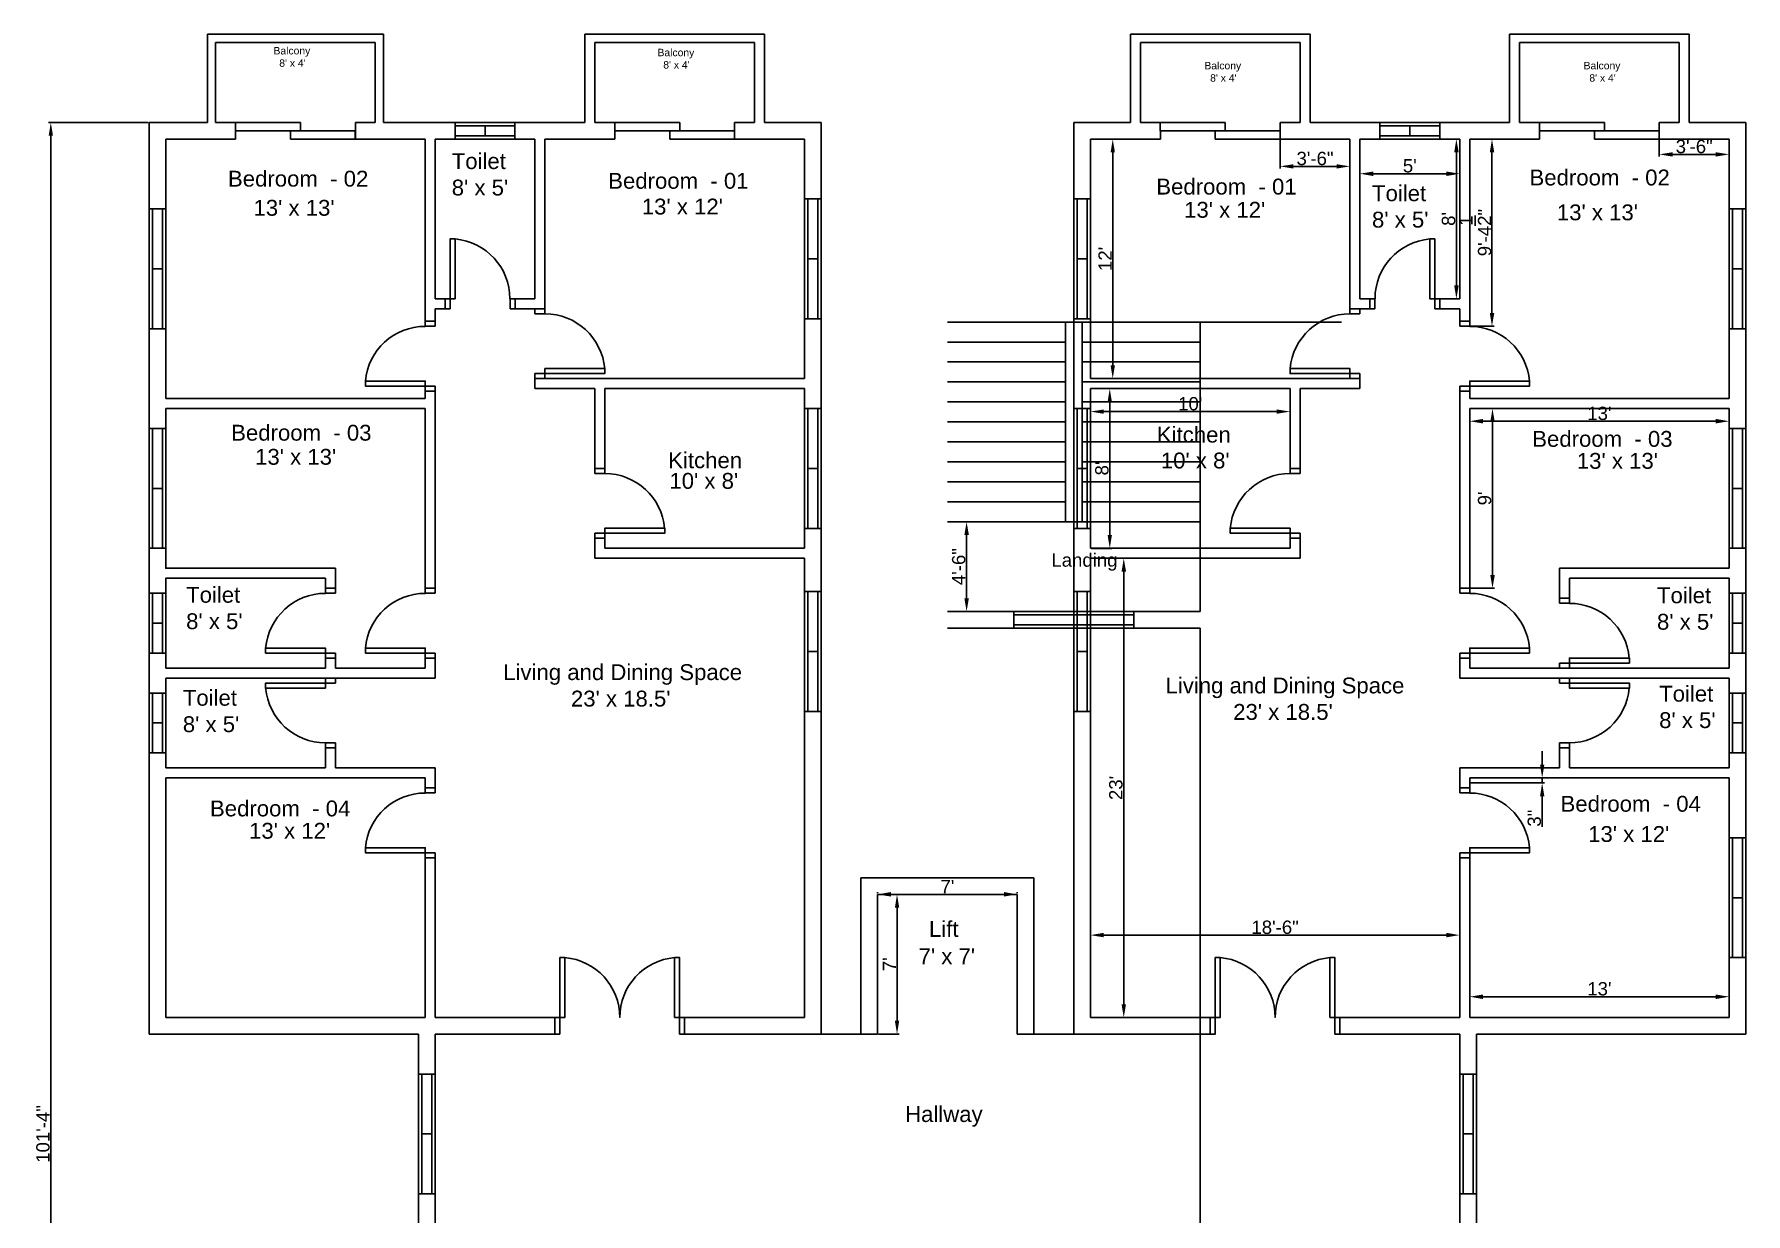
# Model space of a CAD drawing. Header units: inches. Extents: x 61297 to 163996, y 9483 to 32239.
# Drawn here: x 72925 to 73954, y 11705 to 12414 of the extents above; entities that cross this region are included whole.
import ezdxf

# ---------------------------------------------------------------- set-up
doc = ezdxf.new("R2010")
doc.units = ezdxf.units.IN
for name, color, linetype in [('door', 80, 'Continuous'), ('Doors', 230, 'Continuous'), ('Toiler Window', 30, 'Continuous'), ('Windows', 30, 'Continuous')]:
    doc.layers.add(name, color=color, linetype=linetype)
doc.styles.get("Standard").update_dxf_attribs({"font": 'arial.ttf'})
doc.dimstyles.new('ISO-25', dxfattribs={"dimtxt": 8, "dimasz": 8, "dimexe": 1.25, "dimexo": 0.625, "dimtad": 1, "dimlunit": 4, "dimtxsty": 'Standard', "dimcen": 2.5, "dimadec": 0, "dimazin": 0, "dimtfac": 1, "dimtmove": 0, "dimatfit": 3, "dimfxl": 1, "dimarcsym": 0})

# ---------------------------------------------------------------- blocks, each defined once
blk = doc.blocks.new('Door_Sing')
at = {"layer": 'Doors'}
for points in [[(-3, 6), (-3, 42), (-6, 42), (-6, 6), (-3, 6)], [(-39, 0), (-39, 6), (-42, 6), (-42, 0), (-39, 0)]]:
    blk.add_lwpolyline(points, dxfattribs=at)
blk.add_lwpolyline([(-3, 0), (0, 0), (0, 6), (-3, 6)], close=True, dxfattribs=at)
blk.add_arc((-2.8, 6), 36.1, 95.0198, 180, dxfattribs=at)
blk = doc.blocks.new('Window_Large')
at = {"layer": 'Windows'}
for p, q in [((72, 10), (0, 10)), ((0, 10), (0, 0)), ((72, 8), (0, 8)), ((0, 2), (72, 2)), ((0, 0), (72, 0)), ((36, 8), (36, 2)), ((72, 0), (72, 10))]:
    blk.add_line(p, q, dxfattribs=at)
blk = doc.blocks.new('*D284')
at = {"color": 0, "lineweight": -2, "transparency": 16777216}
for p, q in [((73560.6, 12351), (73574.7, 12351)), ((73573.4, 12343), (73573.4, 12215)), ((73560.6, 12207), (73574.7, 12207))]:
    blk.add_line(p, q, dxfattribs=at)
at = {"color": 0, "transparency": 16777216}
for points in [[(73572.1, 12343), (73574.7, 12343), (73573.4, 12351)], [(73572.1, 12215), (73574.7, 12215), (73573.4, 12207)]]:
    blk.add_solid(points, dxfattribs=at)
at = {"color": 0, "transparency": 16777216, "insert": (73568.8, 12279), "char_height": 8, "attachment_point": 5, "rotation": 90}
blk.add_mtext("12'", dxfattribs=at)
blk = doc.blocks.new('*D285')
at = {"color": 0, "lineweight": -2, "transparency": 16777216}
for p, q in [((73674, 12350.4), (73674, 12333.3)), ((73716, 12350.4), (73716, 12333.3)), ((73708, 12334.6), (73682, 12334.6))]:
    blk.add_line(p, q, dxfattribs=at)
at = {"color": 0, "transparency": 16777216}
for points in [[(73682, 12335.9), (73682, 12333.3), (73674, 12334.6)], [(73708, 12335.9), (73708, 12333.3), (73716, 12334.6)]]:
    blk.add_solid(points, dxfattribs=at)
at = {"color": 0, "transparency": 16777216, "insert": (73695, 12339.3), "char_height": 8, "attachment_point": 5}
blk.add_mtext('3\'-6"', dxfattribs=at)
blk = doc.blocks.new('*D286')
at = {"color": 0, "lineweight": -2, "transparency": 16777216}
for p, q in [((73902, 12350.4), (73902, 12340.6)), ((73944, 12350.4), (73944, 12340.6)), ((73936, 12341.8), (73910, 12341.8))]:
    blk.add_line(p, q, dxfattribs=at)
at = {"color": 0, "transparency": 16777216}
for points in [[(73910, 12343.1), (73910, 12340.5), (73902, 12341.8)], [(73936, 12343.1), (73936, 12340.5), (73944, 12341.8)]]:
    blk.add_solid(points, dxfattribs=at)
at = {"color": 0, "transparency": 16777216, "insert": (73923, 12346.5), "char_height": 8, "attachment_point": 5}
blk.add_mtext('3\'-6"', dxfattribs=at)
blk = doc.blocks.new('*D287')
at = {"color": 0, "lineweight": -2, "transparency": 16777216}
for p, q in [((73788.6, 12351), (73802.7, 12351)), ((73801.4, 12343), (73801.4, 12246.5)), ((73788.6, 12238.5), (73802.7, 12238.5))]:
    blk.add_line(p, q, dxfattribs=at)
at = {"color": 0, "transparency": 16777216}
for points in [[(73800.1, 12343), (73802.8, 12343), (73801.4, 12351)], [(73800.1, 12246.5), (73802.8, 12246.5), (73801.4, 12238.5)]]:
    blk.add_solid(points, dxfattribs=at)
at = {"color": 0, "transparency": 16777216, "insert": (73791.4, 12294.8), "char_height": 8, "attachment_point": 5, "rotation": 90}
blk.add_mtext('9\'-4{\\H1x;\\S1/2;}"', dxfattribs=at)
blk = doc.blocks.new('*D288')
at = {"color": 0, "lineweight": -2, "transparency": 16777216}
for p, q in [((73560.6, 12201), (73572.8, 12201)), ((73571.6, 12193), (73571.6, 12113)), ((73560.6, 12105), (73572.8, 12105))]:
    blk.add_line(p, q, dxfattribs=at)
at = {"color": 0, "transparency": 16777216}
for points in [[(73570.3, 12193), (73572.9, 12193), (73571.6, 12201)], [(73570.3, 12113), (73572.9, 12113), (73571.6, 12105)]]:
    blk.add_solid(points, dxfattribs=at)
at = {"color": 0, "transparency": 16777216, "insert": (73566.9, 12153), "char_height": 8, "attachment_point": 5, "rotation": 90}
blk.add_mtext("8'", dxfattribs=at)
blk = doc.blocks.new('*D289')
at = {"color": 0, "lineweight": -2, "transparency": 16777216}
for p, q in [((73560, 12200.4), (73560, 12186)), ((73680, 12200.4), (73680, 12186)), ((73568, 12187.2), (73672, 12187.2))]:
    blk.add_line(p, q, dxfattribs=at)
at = {"color": 0, "transparency": 16777216}
for points in [[(73568, 12188.5), (73568, 12185.9), (73560, 12187.2)], [(73672, 12188.5), (73672, 12185.9), (73680, 12187.2)]]:
    blk.add_solid(points, dxfattribs=at)
at = {"color": 0, "transparency": 16777216, "insert": (73620, 12191.9), "char_height": 8, "attachment_point": 5}
blk.add_mtext("10'", dxfattribs=at)
blk = doc.blocks.new('*D290')
at = {"color": 0, "lineweight": -2, "transparency": 16777216}
for p, q in [((73788, 12188.4), (73788, 12180.2)), ((73944, 12188.4), (73944, 12180.2)), ((73936, 12181.4), (73796, 12181.4))]:
    blk.add_line(p, q, dxfattribs=at)
at = {"color": 0, "transparency": 16777216}
for points in [[(73796, 12182.8), (73796, 12180.1), (73788, 12181.4)], [(73936, 12182.8), (73936, 12180.1), (73944, 12181.4)]]:
    blk.add_solid(points, dxfattribs=at)
at = {"color": 0, "transparency": 16777216, "insert": (73866, 12186.1), "char_height": 8, "attachment_point": 5}
blk.add_mtext("13'", dxfattribs=at)
blk = doc.blocks.new('*D291')
at = {"color": 0, "lineweight": -2, "transparency": 16777216}
for p, q in [((73788.6, 12189), (73803, 12189)), ((73801.7, 12181), (73801.7, 12089)), ((73788.6, 12081), (73803, 12081))]:
    blk.add_line(p, q, dxfattribs=at)
at = {"color": 0, "transparency": 16777216}
for points in [[(73800.4, 12181), (73803.1, 12181), (73801.7, 12189)], [(73800.4, 12089), (73803.1, 12089), (73801.7, 12081)]]:
    blk.add_solid(points, dxfattribs=at)
at = {"color": 0, "transparency": 16777216, "insert": (73797, 12135), "char_height": 8, "attachment_point": 5, "rotation": 90}
blk.add_mtext("9'", dxfattribs=at)
blk = doc.blocks.new('*D292')
at = {"color": 0, "lineweight": -2, "transparency": 16777216}
for p, q in [((73831.6, 11975), (73831.6, 11983)), ((73788.6, 11967), (73832.9, 11967)), ((73788.6, 11964), (73832.9, 11964)), ((73831.6, 11967), (73831.6, 11964)), ((73831.6, 11956), (73831.6, 11937.6))]:
    blk.add_line(p, q, dxfattribs=at)
at = {"color": 0, "transparency": 16777216}
for points in [[(73830.3, 11975), (73832.9, 11975), (73831.6, 11967)], [(73830.3, 11956), (73832.9, 11956), (73831.6, 11964)]]:
    blk.add_solid(points, dxfattribs=at)
at = {"color": 0, "transparency": 16777216, "insert": (73826.9, 11942.8), "char_height": 8, "attachment_point": 5, "rotation": 90}
blk.add_mtext('3"', dxfattribs=at)
blk = doc.blocks.new('*D293')
at = {"color": 0, "lineweight": -2, "transparency": 16777216}
for p, q in [((73788, 11823.7), (73788, 11836.7)), ((73796, 11835.5), (73936, 11835.5)), ((73944, 11823.7), (73944, 11836.7))]:
    blk.add_line(p, q, dxfattribs=at)
at = {"color": 0, "transparency": 16777216}
for points in [[(73796, 11836.8), (73796, 11834.1), (73788, 11835.5)], [(73936, 11836.8), (73936, 11834.1), (73944, 11835.5)]]:
    blk.add_solid(points, dxfattribs=at)
at = {"color": 0, "transparency": 16777216, "insert": (73866, 11840.2), "char_height": 8, "attachment_point": 5}
blk.add_mtext("13'", dxfattribs=at)
blk = doc.blocks.new('*D294')
at = {"color": 0, "lineweight": -2, "transparency": 16777216}
for p, q in [((73560.6, 12099), (73581.3, 12099)), ((73580, 12091), (73580, 11831)), ((73560.6, 11823), (73581.3, 11823))]:
    blk.add_line(p, q, dxfattribs=at)
at = {"color": 0, "transparency": 16777216}
for points in [[(73578.7, 12091), (73581.4, 12091), (73580, 12099)], [(73578.7, 11831), (73581.4, 11831), (73580, 11823)]]:
    blk.add_solid(points, dxfattribs=at)
at = {"color": 0, "transparency": 16777216, "insert": (73575.3, 11961), "char_height": 8, "attachment_point": 5, "rotation": 90}
blk.add_mtext("23'", dxfattribs=at)
blk = doc.blocks.new('Toilet Window')
for p, q in [((82016.8, 16081.4), (82016.8, 16117.4)), ((82016.8, 16117.4), (82026.8, 16117.4)), ((82018.8, 16081.4), (82018.8, 16117.4)), ((82024.8, 16081.4), (82024.8, 16117.4)), ((82026.8, 16081.4), (82026.8, 16117.4)), ((82018.8, 16099.4), (82024.8, 16099.4)), ((82016.8, 16081.4), (82018.8, 16081.4)), ((82018.8, 16081.4), (82024.8, 16081.4)), ((82026.8, 16081.4), (82024.8, 16081.4))]:
    blk.add_line(p, q)
blk = doc.blocks.new('*D301')
at = {"color": 0, "lineweight": -2, "transparency": 16777216}
for p, q in [((73722, 12350.4), (73722, 12328.9)), ((73782, 12350.4), (73782, 12328.9)), ((73730, 12330.2), (73774, 12330.2))]:
    blk.add_line(p, q, dxfattribs=at)
at = {"color": 0, "transparency": 16777216}
for points in [[(73730, 12331.5), (73730, 12328.8), (73722, 12330.2)], [(73774, 12331.5), (73774, 12328.8), (73782, 12330.2)]]:
    blk.add_solid(points, dxfattribs=at)
at = {"color": 0, "transparency": 16777216, "insert": (73752, 12334.9), "char_height": 8, "attachment_point": 5}
blk.add_mtext("5'", dxfattribs=at)
blk = doc.blocks.new('*D302')
at = {"color": 0, "lineweight": -2, "transparency": 16777216}
for p, q in [((73781.4, 12351), (73778.8, 12351)), ((73780, 12343), (73780, 12263)), ((73781.4, 12255), (73778.8, 12255))]:
    blk.add_line(p, q, dxfattribs=at)
at = {"color": 0, "transparency": 16777216}
for points in [[(73778.7, 12343), (73781.4, 12343), (73780, 12351)], [(73778.7, 12263), (73781.4, 12263), (73780, 12255)]]:
    blk.add_solid(points, dxfattribs=at)
at = {"color": 0, "transparency": 16777216, "insert": (73775.3, 12303), "char_height": 8, "attachment_point": 5, "rotation": 90}
blk.add_mtext("8'", dxfattribs=at)
blk = doc.blocks.new('*D296')
at = {"color": 0, "lineweight": -2, "transparency": 16777216}
for p, q in [((72993.4, 12361), (72933.6, 12361)), ((72934.9, 11153), (72934.9, 12353)), ((72993.4, 11145), (72933.6, 11145))]:
    blk.add_line(p, q, dxfattribs=at)
at = {"color": 0, "transparency": 16777216}
for points in [[(72933.6, 12353), (72936.2, 12353), (72934.9, 12361)], [(72933.6, 11153), (72936.2, 11153), (72934.9, 11145)]]:
    blk.add_solid(points, dxfattribs=at)
at = {"color": 0, "transparency": 16777216, "insert": (72930.2, 11753), "char_height": 8, "attachment_point": 5, "rotation": 90}
blk.add_mtext('101\'-4"', dxfattribs=at)
blk = doc.blocks.new('*D298')
at = {"color": 0, "lineweight": -2, "transparency": 16777216}
for p, q in [((73432.6, 11897), (73445, 11897)), ((73443.7, 11889), (73443.7, 11821)), ((73432.6, 11813), (73445, 11813))]:
    blk.add_line(p, q, dxfattribs=at)
at = {"color": 0, "transparency": 16777216}
for points in [[(73442.4, 11889), (73445, 11889), (73443.7, 11897)], [(73442.4, 11821), (73445, 11821), (73443.7, 11813)]]:
    blk.add_solid(points, dxfattribs=at)
at = {"color": 0, "transparency": 16777216, "insert": (73439.1, 11855), "char_height": 8, "attachment_point": 5, "rotation": 90}
blk.add_mtext("7'", dxfattribs=at)
blk = doc.blocks.new('*D300')
at = {"color": 0, "lineweight": -2, "transparency": 16777216}
for p, q in [((73432, 11897.7), (73432, 11898.3)), ((73440, 11897), (73508, 11897)), ((73516, 11897.7), (73516, 11898.3))]:
    blk.add_line(p, q, dxfattribs=at)
at = {"color": 0, "transparency": 16777216}
for points in [[(73440, 11898.4), (73440, 11895.7), (73432, 11897)], [(73508, 11898.4), (73508, 11895.7), (73516, 11897)]]:
    blk.add_solid(points, dxfattribs=at)
at = {"color": 0, "transparency": 16777216, "insert": (73474, 11901.7), "char_height": 8, "attachment_point": 5}
blk.add_mtext("7'", dxfattribs=at)
blk = doc.blocks.new('*D295')
at = {"color": 0, "lineweight": -2, "transparency": 16777216}
for p, q in [((73560, 11823.7), (73560, 11873.8)), ((73568, 11872.5), (73774, 11872.5)), ((73782, 11823.7), (73782, 11873.8))]:
    blk.add_line(p, q, dxfattribs=at)
at = {"color": 0, "transparency": 16777216}
for points in [[(73568, 11873.9), (73568, 11871.2), (73560, 11872.5)], [(73774, 11873.9), (73774, 11871.2), (73782, 11872.5)]]:
    blk.add_solid(points, dxfattribs=at)
at = {"color": 0, "transparency": 16777216, "insert": (73671, 11877.2), "char_height": 8, "attachment_point": 5}
blk.add_mtext('18\'-6"', dxfattribs=at)
blk = doc.blocks.new('*D534')
at = {"color": 0, "lineweight": -2, "transparency": 16777216}
for p, q in [((73474.6, 12121), (73486.8, 12121)), ((73485.5, 12113), (73485.5, 12075)), ((73474.6, 12067), (73486.8, 12067))]:
    blk.add_line(p, q, dxfattribs=at)
at = {"color": 0, "transparency": 16777216}
for points in [[(73484.2, 12113), (73486.9, 12113), (73485.5, 12121)], [(73484.2, 12075), (73486.9, 12075), (73485.5, 12067)]]:
    blk.add_solid(points, dxfattribs=at)
at = {"color": 0, "transparency": 16777216, "insert": (73480.8, 12094), "char_height": 8, "attachment_point": 5, "rotation": 90}
blk.add_mtext('4\'-6"', dxfattribs=at)

msp = doc.modelspace()

# ---------------------------------------------------------------- linework, layer by layer
for p, q in [((73029.005, 12414.026), (73029.005, 12361.026)), ((73029.005, 12414.026), (73135.005, 12414.026)), ((73135.005, 12414.026), (73135.005, 12361.026)), ((73262.005, 12414.026), (73256.005, 12414.026)), ((73256.005, 12414.026), (73256.005, 12361.026)), ((73262.005, 12414.026), (73358.005, 12414.026)), ((73358.005, 12414.026), (73364.005, 12414.026)), ((73364.005, 12414.026), (73364.005, 12361.026)), ((73590.005, 12414.026), (73584.005, 12414.026)), ((73584.005, 12414.026), (73584.005, 12361.026)), ((73590.005, 12414.026), (73686.005, 12414.026)), ((73686.005, 12414.026), (73692.005, 12414.026)), ((73692.005, 12414.026), (73692.005, 12361.026)), ((73818.005, 12414.026), (73812.005, 12414.026)), ((73812.005, 12414.026), (73812.005, 12361.026)), ((73818.005, 12414.026), (73914.005, 12414.026)), ((73914.005, 12414.026), (73920.005, 12414.026)), ((73920.005, 12414.026), (73920.005, 12361.026)), ((73034.005, 12361.026), (73034.005, 12409.026)), ((73034.005, 12409.026), (73130.005, 12409.026)), ((73130.005, 12409.026), (73130.005, 12361.026)), ((73262.005, 12361.026), (73262.005, 12409.026)), ((73262.005, 12409.026), (73358.005, 12409.026)), ((73358.005, 12409.026), (73358.005, 12361.026)), ((73590.005, 12361.026), (73590.005, 12409.026)), ((73590.005, 12409.026), (73686.005, 12409.026)), ((73686.005, 12409.026), (73686.005, 12361.026)), ((73818.005, 12361.026), (73818.005, 12409.026)), ((73818.005, 12409.026), (73914.005, 12409.026)), ((73914.005, 12409.026), (73914.005, 12361.026)), ((72994.005, 11813.026), (72994.005, 12361.026)), ((73029.005, 12361.026), (72994.005, 12361.026)), ((72994.005, 12361.026), (73029.005, 12361.026)), ((73004.005, 12361.026), (73029.005, 12361.026)), ((73034.005, 12361.026), (73046.005, 12361.026)), ((73046.005, 12361.026), (73046.029, 12351.026)), ((73118.005, 12361.026), (73117.982, 12351.026)), ((73130.005, 12361.026), (73118.005, 12361.026)), ((73135.005, 12361.026), (73256.005, 12361.026)), ((73262.005, 12361.026), (73274.005, 12361.026)), ((73274.005, 12361.026), (73274.029, 12351.026)), ((73358.005, 12361.026), (73346.005, 12361.026)), ((73346.005, 12361.026), (73346.005, 12351.026)), ((73364.005, 12361.026), (73398.005, 12361.026)), ((73398.005, 12361.026), (73398.005, 11813.026)), ((73550.005, 12361.026), (73550.005, 11813.026)), ((73550.005, 12361.026), (73584.005, 12361.026)), ((73590.005, 12361.026), (73602.005, 12361.026)), ((73602.005, 12361.026), (73602.029, 12351.026)), ((73674.005, 12361.026), (73673.982, 12351.026)), ((73686.005, 12361.026), (73674.005, 12361.026)), ((73692.005, 12361.026), (73812.005, 12361.026)), ((73818.005, 12361.026), (73830.005, 12361.026)), ((73830.005, 12361.026), (73830.029, 12351.026)), ((73902.005, 12361.026), (73901.982, 12351.026)), ((73914.005, 12361.026), (73902.005, 12361.026)), ((73920.005, 12361.026), (73954.005, 12361.026)), ((73954.005, 11813.026), (73954.005, 12361.026)), ((73004.005, 12195.026), (73004.005, 12351.026)), ((73004.005, 12351.026), (73046.029, 12351.026)), ((73117.982, 12351.026), (73160.005, 12351.026)), ((73160.005, 12351.026), (73160.005, 12238.514)), ((73166.005, 12351.026), (73226.005, 12351.026)), ((73166.005, 12351.026), (73166.005, 12255.026)), ((73226.005, 12351.026), (73226.005, 12255.026)), ((73232.005, 12351.026), (73274.029, 12351.026)), ((73232.005, 12351.026), (73232.005, 12249.026)), ((73345.982, 12351.026), (73388.005, 12351.026)), ((73388.005, 12351.026), (73388.005, 12207.026)), ((73602.029, 12351.026), (73560.005, 12351.026)), ((73560.005, 12351.026), (73560.005, 12207.026)), ((73716.005, 12351.026), (73673.982, 12351.026)), ((73716.005, 12351.026), (73716.005, 12249.026)), ((73782.005, 12351.026), (73722.005, 12351.026)), ((73782.005, 12351.026), (73782.005, 12255.026)), ((73830.029, 12351.026), (73788.005, 12351.026)), ((73788.005, 12351.026), (73788.005, 12238.514)), ((73944.005, 12351.026), (73901.982, 12351.026)), ((73944.005, 12195.026), (73944.005, 12351.026)), ((73166.005, 12255.026), (73172.005, 12255.026)), ((73166.005, 12249.026), (73169.005, 12249.026)), ((73166.005, 12249.026), (73166.005, 12238.514)), ((73169.005, 12249.026), (73172.005, 12249.026)), ((73213.982, 12255.026), (73226.005, 12255.026)), ((73213.982, 12249.026), (73232.005, 12249.026)), ((73226.005, 12249.026), (73226.005, 12246.026)), ((73782.005, 12255.026), (73763.982, 12255.026)), ((73782.005, 12249.026), (73766.982, 12249.026)), ((73782.005, 12249.026), (73782.005, 12238.514)), ((73474.005, 12241.026), (73545.005, 12241.026)), ((73545.005, 12121.026), (73545.005, 12241.026)), ((73545.005, 12241.026), (73555.005, 12241.026)), ((73555.005, 12241.026), (73626.005, 12241.026)), ((73555.005, 12121.026), (73555.005, 12241.026)), ((73626.005, 12241.026), (73711.029, 12241.026)), ((73626.005, 12241.026), (73711.029, 12241.026)), ((73626.005, 12067.026), (73626.005, 12241.026)), ((73711.029, 12241.026), (73626.005, 12241.026)), ((73626.005, 12241.026), (73711.029, 12241.026)), ((73474.005, 12229.026), (73545.005, 12229.026)), ((73555.005, 12229.026), (73626.005, 12229.026)), ((73474.005, 12217.026), (73545.005, 12217.026)), ((73555.005, 12217.026), (73626.005, 12217.026)), ((73226.005, 12210.049), (73226.005, 12207.026)), ((73226.005, 12207.026), (73226.005, 12201.026)), ((73388.005, 12207.026), (73232.005, 12207.026)), ((73474.005, 12205.026), (73545.005, 12205.026)), ((73555.005, 12205.026), (73626.005, 12205.026)), ((73560.005, 12207.026), (73716.005, 12207.026)), ((73722.005, 12210.049), (73722.005, 12207.026)), ((73722.005, 12207.026), (73722.005, 12201.026)), ((73004.005, 12195.026), (73160.005, 12195.026)), ((73160.005, 12201.026), (73160.005, 12195.026)), ((73166.005, 12199.538), (73166.005, 12198.026)), ((73166.005, 12198.026), (73166.005, 12078.026)), ((73226.005, 12201.026), (73262.005, 12201.026)), ((73262.005, 12201.026), (73262.005, 12153.026)), ((73268.005, 12201.026), (73268.005, 12153.026)), ((73388.005, 12201.026), (73268.005, 12201.026)), ((73388.005, 12201.026), (73388.005, 12105.026)), ((73560.005, 12201.026), (73560.005, 12105.026)), ((73560.005, 12201.026), (73680.005, 12201.026)), ((73680.005, 12201.026), (73680.005, 12153.026)), ((73722.005, 12201.026), (73686.005, 12201.026)), ((73686.005, 12201.026), (73686.005, 12153.026)), ((73782.005, 12198.026), (73782.005, 12199.538)), ((73782.005, 12198.026), (73782.005, 12078.026)), ((73788.005, 12201.026), (73788.005, 12195.026)), ((73944.005, 12195.026), (73788.005, 12195.026)), ((73004.005, 12189.026), (73160.005, 12189.026)), ((73160.005, 12189.026), (73160.005, 12093.026)), ((73474.005, 12193.026), (73545.005, 12193.026)), ((73555.005, 12193.026), (73626.005, 12193.026)), ((73944.005, 12189.026), (73788.005, 12189.026)), ((73788.005, 12189.026), (73788.005, 12081.026)), ((73944.005, 12093.026), (73944.005, 12189.026)), ((73474.005, 12181.026), (73545.005, 12181.026)), ((73555.005, 12181.026), (73626.005, 12181.026)), ((73474.005, 12169.026), (73545.005, 12169.026)), ((73555.005, 12169.026), (73626.005, 12169.026)), ((73474.005, 12157.026), (73545.005, 12157.026)), ((73555.005, 12157.026), (73626.005, 12157.026)), ((73474.005, 12145.026), (73545.005, 12145.026)), ((73555.005, 12145.026), (73626.005, 12145.026)), ((73474.005, 12133.026), (73545.005, 12133.026)), ((73555.005, 12133.026), (73626.005, 12133.026)), ((73474.005, 12121.026), (73545.005, 12121.026)), ((73545.005, 12121.026), (73555.005, 12121.026)), ((73555.005, 12121.026), (73626.005, 12121.026)), ((73262.005, 12111.049), (73262.005, 12108.026)), ((73262.005, 12108.026), (73262.005, 12099.026)), ((73268.005, 12111.026), (73268.005, 12105.026)), ((73680.005, 12105.026), (73680.005, 12111.049)), ((73686.005, 12099.026), (73686.005, 12111.049)), ((73686.005, 12105.026), (73686.005, 12099.026)), ((73160.005, 12087.026), (73160.005, 12093.026)), ((73262.005, 12099.026), (73388.005, 12099.026)), ((73388.005, 12099.026), (73388.005, 11823.026)), ((73560.005, 12099.026), (73560.005, 11823.026)), ((73686.005, 12099.026), (73560.005, 12099.026)), ((73944.005, 12093.026), (73842.005, 12093.026)), ((73842.005, 12087.026), (73842.005, 12093.026)), ((73160.005, 12087.026), (73160.005, 12078.026)), ((73842.005, 12087.026), (73842.005, 12072.002)), ((73944.005, 12087.026), (73848.005, 12087.026)), ((73848.005, 12072.002), (73848.005, 12087.026)), ((73944.005, 12033.026), (73944.005, 12087.026)), ((73474.005, 12067.026), (73626.005, 12067.026)), ((73550.005, 12057.026), (73474.005, 12057.026)), ((73474.005, 12057.026), (73626.005, 12057.026)), ((73626.005, 11693.026), (73626.005, 12057.026)), ((73388.005, 11823.026), (73388.005, 12043.026)), ((73004.005, 12033.026), (73100.005, 12033.026)), ((73100.005, 12033.026), (73100.005, 12039.026)), ((73106.005, 12036.026), (73106.005, 12039.026)), ((73106.005, 12036.026), (73106.005, 12033.026)), ((73106.005, 12033.026), (73160.005, 12033.026)), ((73160.005, 12039.026), (73160.005, 12033.026)), ((73166.005, 12027.026), (73166.005, 12039.049)), ((73166.005, 12036.026), (73166.005, 12027.026)), ((73166.005, 12033.026), (73166.005, 12027.026)), ((73782.005, 12027.026), (73782.005, 12039.049)), ((73782.005, 12036.026), (73782.005, 12027.026)), ((73782.005, 12033.026), (73782.005, 12027.026)), ((73788.005, 12039.049), (73788.005, 12033.026)), ((73842.005, 12033.026), (73788.005, 12033.026)), ((73842.005, 12036.026), (73842.005, 12033.026)), ((73848.005, 12033.026), (73848.005, 12039.026)), ((73944.005, 12033.026), (73848.005, 12033.026)), ((73004.005, 11973.026), (73004.005, 12027.026)), ((73004.005, 12027.026), (73100.005, 12027.026)), ((73100.005, 12021.026), (73100.005, 12027.026)), ((73106.005, 12027.026), (73106.005, 12024.026)), ((73166.005, 12027.026), (73106.005, 12027.026)), ((73782.005, 12027.026), (73842.005, 12027.026)), ((73842.005, 12027.026), (73842.005, 12024.026)), ((73848.005, 12021.026), (73848.005, 12027.026)), ((73944.005, 12027.026), (73848.005, 12027.026)), ((73944.005, 11973.026), (73944.005, 12027.026)), ((73100.005, 11973.026), (73100.005, 11988.049)), ((73106.005, 11988.049), (73106.005, 11973.026)), ((73842.005, 11988.049), (73842.005, 11973.026)), ((73848.005, 11973.026), (73848.005, 11988.049)), ((73004.005, 11973.026), (73100.005, 11973.026)), ((73106.005, 11973.026), (73160.005, 11973.026)), ((73160.005, 11973.026), (73166.005, 11973.026)), ((73166.005, 11973.026), (73166.005, 11958.002)), ((73166.005, 11973.026), (73166.005, 11967.026)), ((73166.005, 11973.026), (73166.005, 11961.002)), ((73782.005, 11973.026), (73782.005, 11964.026)), ((73788.005, 11973.026), (73782.005, 11973.026)), ((73782.005, 11973.026), (73782.005, 11967.026)), ((73842.005, 11973.026), (73788.005, 11973.026)), ((73944.005, 11973.026), (73848.005, 11973.026)), ((73004.005, 11823.026), (73004.005, 11967.026)), ((73004.005, 11967.026), (73160.005, 11967.026)), ((73160.005, 11967.026), (73160.005, 11958.002)), ((73782.005, 11967.026), (73782.005, 11961.002)), ((73944.005, 11967.026), (73788.005, 11967.026)), ((73788.005, 11967.026), (73788.005, 11964.026)), ((73788.005, 11964.026), (73788.005, 11961.002)), ((73944.005, 11823.026), (73944.005, 11967.026)), ((73160.005, 11925.026), (73160.005, 11823.026)), ((73166.005, 11922.026), (73166.005, 11823.026)), ((73782.005, 11922.026), (73782.005, 11823.026)), ((73788.005, 11925.026), (73788.005, 11823.026)), ((73422.005, 11897.026), (73422.005, 11907.026)), ((73422.005, 11907.026), (73526.005, 11907.026)), ((73526.005, 11897.026), (73526.005, 11907.026)), ((73422.005, 11897.026), (73422.005, 11813.026)), ((73474.005, 11897.026), (73432.005, 11897.026)), ((73432.005, 11897.026), (73432.005, 11813.026)), ((73474.005, 11897.026), (73516.005, 11897.026)), ((73516.005, 11897.026), (73516.005, 11813.026)), ((73526.005, 11897.026), (73526.005, 11813.026)), ((73160.005, 11823.026), (73004.005, 11823.026)), ((73244.029, 11823.026), (73166.005, 11823.026)), ((73388.005, 11823.026), (73309.982, 11823.026)), ((73560.005, 11823.026), (73638.029, 11823.026)), ((73703.982, 11823.026), (73782.005, 11823.026)), ((73788.005, 11823.026), (73944.005, 11823.026)), ((72994.005, 11813.026), (73004.005, 11813.026)), ((73156.005, 11813.026), (73004.005, 11813.026)), ((73156.005, 11813.026), (73004.005, 11813.026)), ((73004.005, 11813.026), (73156.005, 11813.026)), ((73156.005, 11813.026), (73156.005, 11693.026)), ((73241.029, 11813.026), (73166.005, 11813.026)), ((73241.029, 11813.026), (73166.005, 11813.026)), ((73166.005, 11813.026), (73238.029, 11813.026)), ((73166.005, 11813.026), (73166.005, 11693.026)), ((73432.005, 11813.026), (73312.982, 11813.026)), ((73398.005, 11813.026), (73312.982, 11813.026)), ((73315.982, 11813.026), (73432.005, 11813.026)), ((73427.005, 11813.026), (73391.005, 11813.026)), ((73398.005, 11813.026), (73432.005, 11813.026)), ((73632.029, 11813.026), (73516.005, 11813.026)), ((73516.005, 11813.026), (73632.029, 11813.026)), ((73516.005, 11813.026), (73550.005, 11813.026)), ((73547.005, 11813.026), (73521.005, 11813.026)), ((73550.005, 11813.026), (73635.029, 11813.026)), ((73706.982, 11813.026), (73782.005, 11813.026)), ((73782.005, 11813.026), (73709.982, 11813.026)), ((73709.982, 11813.026), (73782.005, 11813.026)), ((73782.005, 11813.026), (73782.005, 11693.026)), ((73792.005, 11813.026), (73944.005, 11813.026)), ((73944.005, 11813.026), (73792.005, 11813.026)), ((73792.005, 11813.026), (73944.005, 11813.026)), ((73792.005, 11813.026), (73792.005, 11693.026)), ((73944.005, 11813.026), (73954.005, 11813.026))]:
    msp.add_line(p, q)
for points in [[(73722.005, 12351.026), (73722.005, 12255.026), (73728.005, 12255.026)], [(73722.005, 12246.026), (73722.005, 12249.026), (73725.005, 12249.026), (73728.005, 12249.026)], [(73106.005, 12081.002), (73106.005, 12087.026), (73106.005, 12093.026), (73004.005, 12093.026), (73004.005, 12189.026)], [(73388.005, 12105.026), (73268.005, 12105.026)], [(73560.005, 12105.026), (73680.005, 12105.026)], [(73004.005, 12033.026), (73004.005, 12087.026), (73100.005, 12087.026), (73100.005, 12081.002)]]:
    msp.add_lwpolyline(points)
at = {"layer": 'door'}
for p, q in [((73046.005, 12361.026), (73085.005, 12361.026)), ((73046.005, 12361.026), (73046.005, 12356.026)), ((73085.005, 12356.026), (73085.005, 12361.026)), ((73274.005, 12361.026), (73313.005, 12361.026)), ((73274.005, 12361.026), (73274.005, 12356.026)), ((73313.005, 12356.026), (73313.005, 12361.026)), ((73602.005, 12361.026), (73641.005, 12361.026)), ((73602.005, 12361.026), (73602.005, 12356.026)), ((73641.005, 12356.026), (73641.005, 12361.026)), ((73830.005, 12361.026), (73869.005, 12361.026)), ((73830.005, 12361.026), (73830.005, 12356.026)), ((73869.005, 12356.026), (73869.005, 12361.026)), ((73046.005, 12356.026), (73085.005, 12356.026)), ((73079.005, 12356.026), (73118.005, 12356.026)), ((73079.005, 12356.026), (73079.005, 12351.026)), ((73079.005, 12351.026), (73118.005, 12351.026)), ((73118.005, 12351.026), (73118.005, 12356.026)), ((73274.005, 12356.026), (73313.005, 12356.026)), ((73307.005, 12356.026), (73346.005, 12356.026)), ((73307.005, 12356.026), (73307.005, 12351.026)), ((73307.005, 12351.026), (73346.005, 12351.026)), ((73346.005, 12351.026), (73346.005, 12356.026)), ((73602.005, 12356.026), (73641.005, 12356.026)), ((73635.005, 12356.026), (73674.005, 12356.026)), ((73635.005, 12356.026), (73635.005, 12351.026)), ((73635.005, 12351.026), (73674.005, 12351.026)), ((73674.005, 12351.026), (73674.005, 12356.026)), ((73830.005, 12356.026), (73869.005, 12356.026)), ((73863.005, 12356.026), (73902.005, 12356.026)), ((73863.005, 12356.026), (73863.005, 12351.026)), ((73863.005, 12351.026), (73902.005, 12351.026)), ((73902.005, 12351.026), (73902.005, 12356.026))]:
    msp.add_line(p, q, dxfattribs=at)
at = {"layer": 'Doors'}
for p, q in [((73241.029, 11827.026), (73241.029, 11833.026)), ((73241.029, 11823.026), (73241.029, 11827.026)), ((73706.982, 11827.026), (73706.982, 11833.026)), ((73706.982, 11823.026), (73706.982, 11827.026))]:
    msp.add_line(p, q, dxfattribs=at)
for points in [[(73241.029, 11813.026), (73238.029, 11813.026), (73238.029, 11823.026), (73241.029, 11823.026), (73241.029, 11859.026), (73244.029, 11859.026), (73244.029, 11823.026), (73241.029, 11823.026), (73241.029, 11819.026)], [(73315.982, 11813.026), (73312.982, 11813.026), (73312.982, 11817.026), (73312.982, 11823.026), (73312.982, 11859.026), (73309.982, 11859.026), (73309.982, 11823.026), (73312.982, 11823.026), (73315.982, 11823.026), (73315.982, 11817.026)], [(73632.029, 11813.026), (73635.029, 11813.026), (73635.029, 11817.026), (73635.029, 11823.026), (73635.029, 11859.026), (73638.029, 11859.026), (73638.029, 11823.026), (73635.029, 11823.026), (73632.029, 11823.026), (73632.029, 11817.026)], [(73706.982, 11813.026), (73709.982, 11813.026), (73709.982, 11823.026), (73706.982, 11823.026), (73706.982, 11859.026), (73703.982, 11859.026), (73703.982, 11823.026), (73706.982, 11823.026), (73706.982, 11819.026)]]:
    msp.add_lwpolyline(points, close=True, dxfattribs=at)
for points in [[(73244.029, 11859.026, -0.3887794), (73277.005, 11823.026, -0.3887794), (73309.982, 11859.026)], [(73703.982, 11859.026, 0.3887794), (73671.005, 11823.026, 0.3887794), (73638.029, 11859.026)]]:
    msp.add_lwpolyline(points, format="xyb", dxfattribs=at)

# ---------------------------------------------------------------- block references
at = {"xscale": -1}
for name, p, rotation in [('Window_Large', (73004.005, 12309.026), 90), ('Window_Large', (73398.005, 12315.026), 90), ('Door_Sing', (73722.005, 12207.049), 90), ('Door_Sing', (73166.005, 12199.538), 90), ('Window_Large', (73398.005, 12189.026), 90), ('Window_Large', (73004.005, 12177.026), 90), ('Door_Sing', (73686.005, 12111.049), 90), ('Door_Sing', (73106.005, 12039.026), 90), ('Door_Sing', (73166.005, 12039.049), 90), ('Window_Large', (73398.005, 12079.026), 90), ('Door_Sing', (73842.005, 12027.026), 270), ('Door_Sing', (73166.005, 11919.026), 90), ('Window_Large', (73166.005, 11789.026), 90)]:
    msp.add_blockref(name, p, dxfattribs=dict(at, rotation=rotation))
for name, p, rotation in [('Window_Large', (73550.005, 12315.026), 270), ('Window_Large', (73944.005, 12309.026), 270), ('Door_Sing', (73226.005, 12207.049), 270), ('Door_Sing', (73782.005, 12199.538), 270), ('Window_Large', (73550.005, 12189.026), 270), ('Window_Large', (73550.005, 12189.026), 270), ('Window_Large', (73944.005, 12177.026), 270), ('Door_Sing', (73262.005, 12111.049), 270), ('Window_Large', (73550.005, 12079.026), 270), ('Door_Sing', (73782.005, 12039.049), 270), ('Door_Sing', (73842.005, 12033.026), 270), ('Window_Large', (73586.005, 12067.026), 180), ('Door_Sing', (73106.005, 12027.026), 90.00000000000001), ('Door_Sing', (73782.005, 11919.026), 270), ('Window_Large', (73944.005, 11931.026), 270), ('Window_Large', (73782.005, 11789.026), 270)]:
    msp.add_blockref(name, p, dxfattribs=dict(rotation=rotation))
msp.add_blockref('Door_Sing', (73172.005, 12249.026), dxfattribs=at)
msp.add_blockref('Door_Sing', (73769.982, 12249.026))
at = {"layer": 'Toiler Window', "rotation": 90}
for p in [(89295.383, -69665.769), (89851.383, -69665.769)]:
    msp.add_blockref('Toilet Window', p, dxfattribs=at)
at = {"layer": 'Toiler Window'}
for p in [(-9022.79, -4039.352), (-8072.79, -4039.352), (-9022.79, -4099.352), (-8072.79, -4099.352)]:
    msp.add_blockref('Toilet Window', p, dxfattribs=at)

# ---------------------------------------------------------------- texts
at = {"attachment_point": 1}
for s, width, gutter_width, heights, insert, char_height in [("Balcony\\P  8' x 4'", 24.54438, 22.24, [14.054], (73068.803, 12406.334), 4.4479), ("Balcony\\P  8' x 4'", 24.23379, 22.24, [14.054], (73299.695, 12405.269), 4.4479), ("Balcony\\P  8' x 4'", 115.87872, 22.24, [14.054], (73628.515, 12397.391), 4.4479), ("Balcony\\P  8' x 4'", 115.87872, 22.24, [14.054], (73856.515, 12397.391), 4.4479), ("Toilet\\P8' x 5'", 248.33103, 47.66, [30.118], (73175.959, 12342.529), 9.532), ('Bedroom  - 02', 248.33103, 47.66, [30.118], (73041.429, 12331.97), 9.53198), ('Bedroom  - 01', 248.33103, 47.66, [30.118], (73270.045, 12330.697), 9.53198), ('Bedroom  - 02', 248.33103, 47.66, [30.118], (73823.973, 12332.683), 9.53198), ('Bedroom  - 01', 248.33103, 47.66, [30.118], (73599.591, 12327.212), 9.53198), ("Toilet\\P8' x 5'", 248.33103, 47.66, [30.118], (73729.273, 12323.219), 9.532), ("13' x 13'", 248.33103, 47.66, [30.118], (73056.756, 12314.462), 9.532), ("13' x 12'", 248.33103, 47.66, [30.118], (73290.25, 12315.209), 9.532), ("13' x 12'", 248.33103, 47.66, [30.118], (73616.313, 12313.269), 9.532), ("13' x 13'", 248.33103, 47.66, [30.118], (73840.437, 12311.727), 9.532), ('Bedroom  - 03', 248.33103, 47.66, [30.118], (73043.339, 12179.266), 9.53198), ('^IKitchen', 248.33103, 47.66, [30.118], (73561.819, 12178.128), 9.532), ('Bedroom  - 03', 248.33103, 47.66, [30.118], (73825.622, 12175.56), 9.53198), ("13' x 13'", 248.33103, 47.66, [30.118], (73057.717, 12164.781), 9.532), ('^IKitchen', 248.33103, 47.66, [30.118], (73268.005, 12162.714), 9.532), ("10' x 8'", 248.33103, 47.66, [30.118], (73602.318, 12162.572), 9.532), ("13' x 13'", 248.33103, 47.66, [30.118], (73852.451, 12162.358), 9.532), ("10' x 8'", 248.33103, 47.66, [30.118], (73306.828, 12150.324), 9.532), ("Toilet\\P8' x 5'", 248.33103, 47.66, [30.118], (73016.252, 12081.847), 9.532), ("Toilet\\P8' x 5'", 248.33103, 47.66, [30.118], (73900.625, 12081.522), 9.532), ("Toilet\\P8' x 5'", 248.33103, 47.66, [30.118], (73014.271, 12019.939), 9.532), ("Living and Dining Space\\P           23' x 18.5'", 248.33103, 47.66, [30.118], (73605.138, 12027.337), 9.53198), ("Toilet\\P8' x 5'", 248.33103, 47.66, [30.118], (73901.929, 12022.393), 9.532), ('Bedroom  - 04', 248.33103, 47.66, [30.118], (73030.605, 11953.419), 9.53198), ('Bedroom  - 04', 248.33103, 47.66, [30.118], (73842.65, 11956.227), 9.53198), ("13' x 12'", 248.33103, 47.66, [30.118], (73054.106, 11940.006), 9.532), ("13' x 12'", 248.33103, 47.66, [30.118], (73859.256, 11938.061), 9.532), ('Lift', 248.33103, 47.66, [30.118], (73462.923, 11880.967), 9.532), ("7' x 7'", 248.33103, 47.66, [30.118], (73456.67, 11864.558), 9.532), ('Hallway', 248.33103, 47.66, [30.118], (73448.548, 11769.709), 9.532)]:
    msp.add_mtext_dynamic_manual_height_columns(s, width=width, gutter_width=gutter_width, heights=heights, dxfattribs=dict(at, insert=insert, char_height=char_height))
for s, insert, char_height, width in [('Landing\\P\\P         ', (73536.481, 12101.965), 8, 125.21501), ("Living and Dining Space\\P           23' x 18.5'\\P", (73206.932, 12035.348), 9.53198, 149.19344)]:
    msp.add_mtext(s, dxfattribs=dict(at, insert=insert, char_height=char_height, width=width))

# ---------------------------------------------------------------- dimensions: what is measured, and where the dimension line sits
for base, p1, p2, picture, middle in [((72934.884, 12361.026), (72994.005, 11145.026), (72994.005, 12361.026), '*D296', (72930.174, 11753.026)), ((73573.414, 12207.026), (73560.005, 12351.026), (73560.005, 12207.026), '*D284', (73568.773, 12279.026)), ((73780.046, 12255.026), (73782.005, 12351.026), (73782.005, 12255.026), '*D302', (73775.336, 12303.026)), ((73801.438, 12238.514), (73788.005, 12351.026), (73788.005, 12238.514), '*D287', (73791.378, 12294.77)), ((73571.594, 12105.026), (73560.005, 12201.026), (73560.005, 12105.026), '*D288', (73566.885, 12153.026)), ((73801.732, 12081.026), (73788.005, 12189.026), (73788.005, 12081.026), '*D291', (73797.023, 12135.026)), ((73485.543, 12067.026), (73474.005, 12121.026), (73474.005, 12067.026), '*D534', (73480.834, 12094.026)), ((73580.035, 11823.026), (73560.005, 12099.026), (73560.005, 11823.026), '*D294', (73575.322, 11961.026)), ((73831.617, 11964.026), (73788.005, 11967.026), (73788.005, 11964.026), '*D292', (73826.904, 11942.806)), ((73443.707, 11813.026), (73432.005, 11897.026), (73432.005, 11813.026), '*D298', (73439.082, 11855.026))]:
    dim = msp.add_linear_dim(base=base, p1=p1, p2=p2, angle=90, dimstyle='ISO-25')
    dim.commit()
    dim.dimension.update_dxf_attribs({"geometry": picture, "text_midpoint": middle})
for base, p1, p2, picture, middle in [((73673.982, 12334.584), (73716.005, 12351.026), (73673.982, 12351.026), '*D285', (73694.994, 12339.296)), ((73782.005, 12330.169), (73722.005, 12351.026), (73782.005, 12351.026), '*D301', (73752.005, 12334.862)), ((73901.982, 12341.813), (73944.005, 12351.026), (73901.982, 12351.026), '*D286', (73922.994, 12346.525)), ((73680.005, 12187.201), (73560.005, 12201.026), (73680.005, 12201.026), '*D289', (73620.005, 12191.91)), ((73788.005, 12181.438), (73944.005, 12189.026), (73788.005, 12189.026), '*D290', (73866.005, 12186.15)), ((73516.005, 11897.026), (73432.005, 11897.026), (73516.005, 11897.026), '*D300', (73474.005, 11901.651)), ((73782.005, 11872.526), (73560.005, 11823.026), (73782.005, 11823.026), '*D295', (73671.005, 11877.235)), ((73944.005, 11835.476), (73788.005, 11823.026), (73944.005, 11823.026), '*D293', (73866.005, 11840.188))]:
    dim = msp.add_linear_dim(base=base, p1=p1, p2=p2, dimstyle='ISO-25')
    dim.commit()
    dim.dimension.update_dxf_attribs({"geometry": picture, "text_midpoint": middle})

doc.saveas('drawing.dxf')
